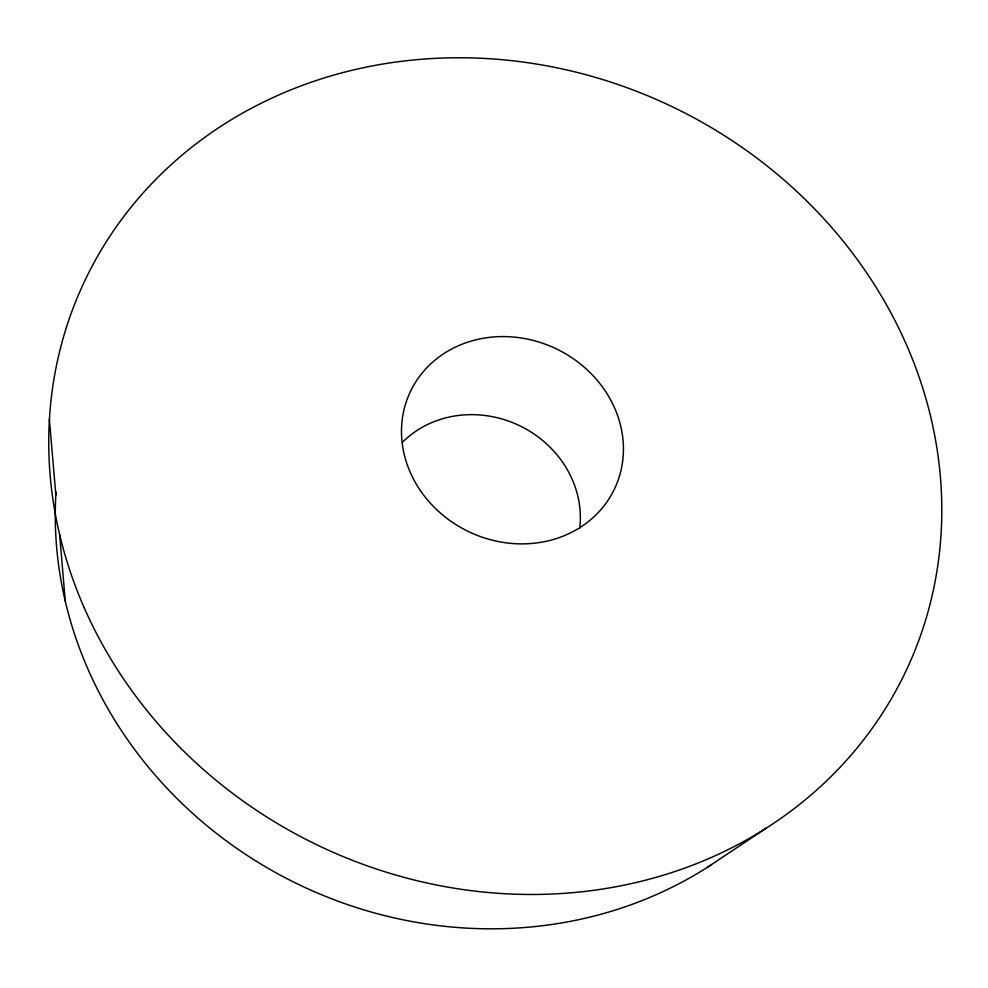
<?xml version="1.0" encoding="UTF-8"?>
<svg xmlns="http://www.w3.org/2000/svg" width="988" height="988" viewBox="0 0 988 988"><rect width="100%" height="100%" fill="white"/><g stroke="black" fill="none" stroke-linecap="round" stroke-linejoin="round"><path stroke-width="1.48" d="M707.532 867.205L766.54 827.944M59.638 534.57L65.282 601.235M49.4 419.468L55.847 495.087M402.437 442.278A103.283 94.44 25.6 0 1 519.873 425.828A103.283 94.44 25.6 0 1 579.709 528.111M711.459 864.661A414.886 380.985 25.6 0 1 271.342 870.181A414.886 380.985 25.6 0 1 56.032 491.999M84.412 608.2A454.591 409.588 25.6 0 0 852.162 753.844A454.591 409.588 25.6 0 0 549.242 66.295A454.591 409.588 25.6 0 0 84.412 608.2M420.382 490.579A113.077 101.369 25.6 0 0 612.152 493.531A113.077 101.369 25.6 0 0 504.843 336.599A113.077 101.369 25.6 0 0 420.382 490.579"/></g></svg>
